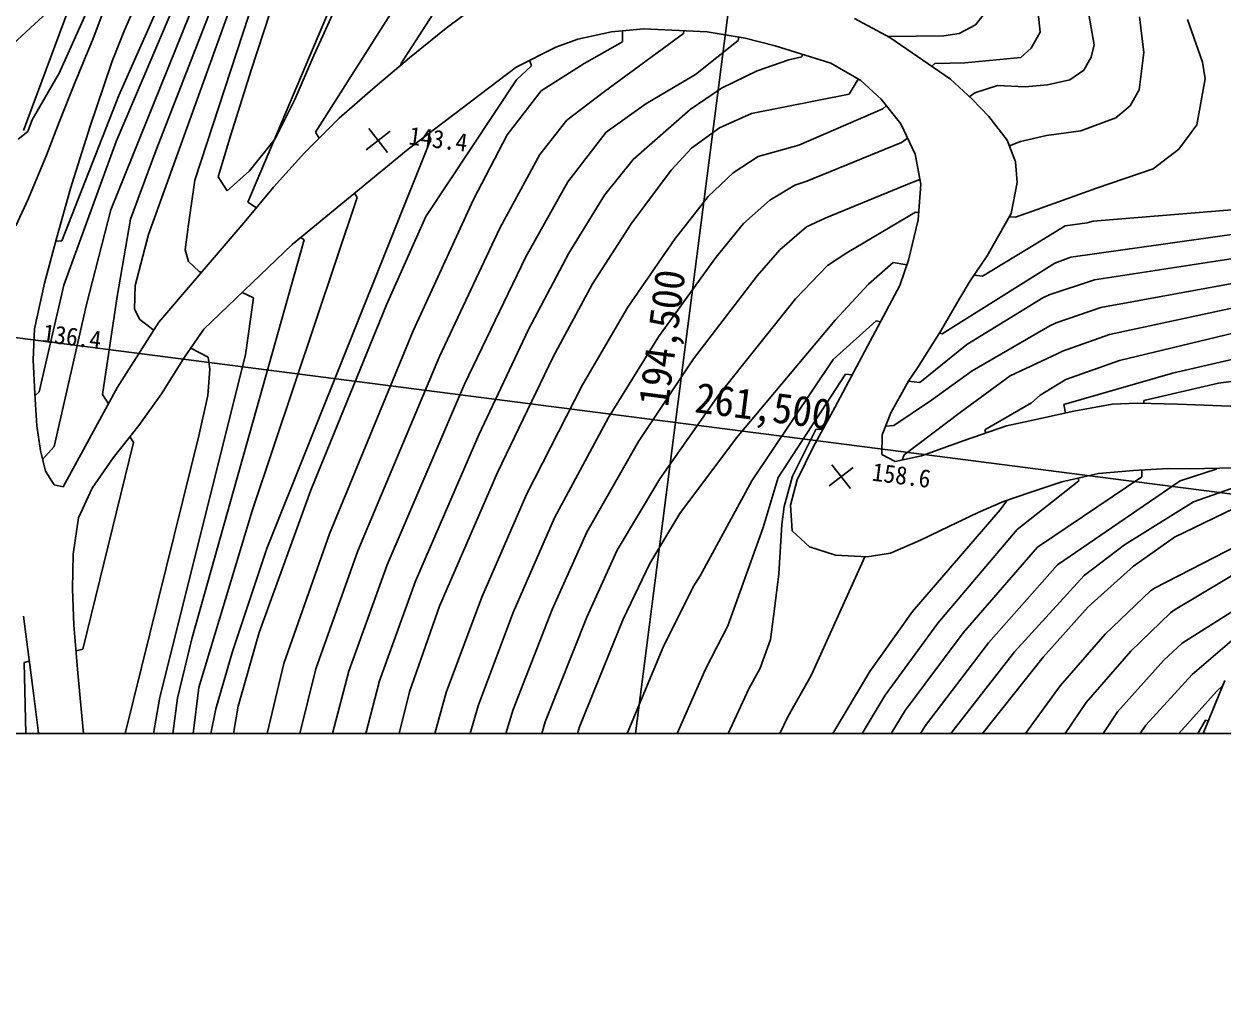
# Model space of a CAD drawing. Header units: millimetres. Extents: x 5990 to 6786, y 1103 to 1809.
# Drawn here: x 6214.1 to 6293.4, y 1389.5 to 1454.4 of the extents above; entities that cross this region are included whole.
import ezdxf
from ezdxf.xclip import XClip

# ---------------------------------------------------------------- set-up
doc = ezdxf.new("R2010")
doc.units = ezdxf.units.MM
doc.header["$LTSCALE"] = 10
doc.header["$MEASUREMENT"] = 0
doc.header["$XCLIPFRAME"] = 2
doc.layers.add('TX-PAPR', color=2, linetype='Continuous', plot=False)
doc.layers.add('TZ-BASE', color=253, linetype='Continuous')
doc.styles.add('HANA', font='GulimChe.ttf')

# ---------------------------------------------------------------- blocks, each defined once
blk = doc.blocks.new('JD-FJFJ6DGDH3')
at = {"layer": 'TZ-BASE'}
for p, q in [((166.333, -175), (211.534, 176.755)), ((158.017, -35.258, 143), (169.172, -17.689, 143)), ((144.842, -35.858, 137), (152.156, -18.705, 137)), ((147.45, -36.484, 139), (154.11, -19.452, 139)), ((141.063, -31.344, 135), (145.914, -20.544, 135)), ((150.035, -38.432, 141), (155.193, -22.684, 141)), ((163.647, -30.725, 144), (168.564, -23.127, 144)), ((145.163, -24.125, 136.968), (143.316, -29.058, 136.968)), ((146.963, -42.021, 140), (153.36, -24.262, 140)), ((153.543, -39.871, 142), (160.115, -24.358, 142)), ((137.464, -29.925, 134.202), (142.312, -25.445, 134.202)), ((142.312, -25.445, 134.202), (138.699, -35.147, 134.202)), ((144.478, -40.387, 138), (150.337, -25.888, 138)), ((145.014, -32.83, 136), (147.778, -26.576, 136)), ((146.313, -26.401, 211.023), (145.379, -28.508, 211.023)), ((159.491, -26.696, 141.243), (157.895, -30.172, 141.243)), ((166.644, -28.366, 211.023), (168.715, -26.823, 211.023)), ((205.937, -28.638, 151), (205.73, -26.738, 151)), ((153.763, -31.162, 141.243), (155.003, -27.392, 141.243)), ((193.65, -27.748, 211.023), (195.999, -28.982, 211.023)), ((201.663, -28.158, 150), (202.312, -27.318, 150)), ((209.491, -29.476, 152), (209.088, -27.094, 152)), ((212.784, -29.976, 153), (212.493, -27.629, 153)), ((145.379, -28.508, 211.023), (144.578, -30.56, 211.023)), ((164.237, -30.335, 211.023), (166.644, -28.366, 211.023)), ((179.717, -28.42, 202.497), (177.588, -28.615, 202.497)), ((183.921, -28.621, 202.497), (179.717, -28.42, 202.497)), ((200.582, -28.725, 150), (201.663, -28.158, 150)), ((216.667, -30.627, 154), (215.679, -27.801, 154)), ((143.316, -29.058, 136.968), (142.094, -31.993, 136.968)), ((175.364, -29.108, 202.497), (173.908, -29.624, 202.497)), ((177.588, -28.615, 202.497), (175.364, -29.108, 202.497)), ((175.768, -30.71, 146), (178.316, -29.284, 146)), ((177.131, -32.563, 147), (182.353, -28.735, 147)), ((178.316, -29.284, 146), (178.316, -28.548, 146)), ((182.353, -28.735, 147), (182.372, -28.547, 147)), ((183.151, -31.43, 148), (185.955, -29.197, 148)), ((186.425, -29.035, 202.497), (183.921, -28.621, 202.497)), ((185.955, -29.197, 148), (186, -28.965, 148)), ((188.416, -29.547, 202.497), (186.425, -29.035, 202.497)), ((195.906, -28.933, 150), (199.557, -28.89, 150)), ((195.999, -28.982, 211.023), (199.994, -31.741, 211.023)), ((199.557, -28.89, 150), (200.582, -28.725, 150)), ((205.342, -29.706, 151), (205.937, -28.638, 151)), ((173.908, -29.624, 202.497), (171.283, -30.952, 202.497)), ((192.089, -30.681, 202.497), (188.416, -29.547, 202.497)), ((190.165, -30.272, 149), (190.224, -30.105, 149)), ((204.655, -30.304, 151), (205.342, -29.706, 151)), ((209.31, -30.292, 152), (209.491, -29.476, 152)), ((212.465, -32.452, 153), (212.784, -29.976, 153)), ((144.578, -30.56, 211.023), (144.021, -32.194, 211.023)), ((157.895, -30.172, 141.243), (156.649, -33.086, 141.243)), ((161.963, -32.251, 211.023), (164.237, -30.335, 211.023)), ((163.679, -30.805, 144), (163.647, -30.725, 144)), ((171.303, -31.796, 145), (172.297, -30.873, 145)), ((172.297, -30.873, 145), (172.173, -30.502, 145)), ((172.946, -32.524, 146), (175.768, -30.71, 146)), ((187.225, -31.191, 149), (189.301, -30.466, 149)), ((189.301, -30.466, 149), (190.165, -30.272, 149)), ((194.074, -31.846, 202.497), (192.089, -30.681, 202.497)), ((198.759, -30.888, 151), (198.957, -30.716, 151)), ((198.957, -30.716, 151), (200.947, -30.666, 151)), ((200.947, -30.666, 151), (204.655, -30.304, 151)), ((208.819, -31.144, 152), (209.31, -30.292, 152)), ((216.832, -31.716, 154), (216.667, -30.627, 154)), ((139.284, -34.432, 135), (141.063, -31.344, 135)), ((152.418, -35.434, 141.243), (153.763, -31.162, 141.243)), ((171.283, -30.952, 202.497), (164.147, -36.38, 202.497)), ((179.85, -33.37, 148), (183.151, -31.43, 148)), ((184.865, -32.337, 149), (187.225, -31.191, 149)), ((207.897, -31.788, 152), (208.819, -31.144, 152)), ((142.094, -31.993, 136.968), (141.076, -34.578, 136.968)), ((144.021, -32.194, 211.023), (143.122, -34.862, 211.023)), ((159.586, -34.331, 211.023), (161.963, -32.251, 211.023)), ((165.307, -40.825, 145), (171.303, -31.796, 145)), ((182.777, -33.746, 149), (184.865, -32.337, 149)), ((193.302, -32.747, 150), (193.889, -31.737, 150)), ((195.409, -33.073, 202.497), (194.074, -31.846, 202.497)), ((199.994, -31.741, 211.023), (201.426, -33.075, 211.023)), ((201.607, -32.658, 152), (203.119, -32.166, 152)), ((203.119, -32.166, 152), (204.94, -32.247, 152)), ((204.94, -32.247, 152), (206.404, -32.13, 152)), ((206.404, -32.13, 152), (207.897, -31.788, 152)), ((211.871, -33.519, 153), (212.465, -32.452, 153)), ((216.286, -34.773, 154), (216.832, -31.716, 154)), ((141.236, -42.44, 136), (145.014, -32.83, 136)), ((156.649, -33.086, 141.243), (155.339, -35.688, 141.243)), ((170.698, -35.428, 146), (172.946, -32.524, 146)), ((174.627, -34.462, 147), (177.131, -32.563, 147)), ((186.852, -34.014, 150), (193.302, -32.747, 150)), ((196.724, -34.708, 202.497), (195.409, -33.073, 202.497)), ((201.242, -32.904, 152), (201.607, -32.658, 152)), ((201.426, -33.075, 211.023), (202.53, -34.204, 211.023)), ((177.242, -35.259, 148), (179.85, -33.37, 148)), ((179.009, -37.062, 149), (182.777, -33.746, 149)), ((184.726, -34.961, 150), (186.852, -34.014, 150)), ((189.962, -36.099, 151), (195.522, -33.706, 151)), ((195.522, -33.706, 151), (195.755, -33.503, 151)), ((210.929, -34.313, 153), (211.871, -33.519, 153)), ((138.991, -35.212, 135), (139.284, -34.432, 135)), ((141.076, -34.578, 136.968), (140.238, -36.769, 136.968)), ((143.122, -34.862, 211.023), (142.439, -37.02, 211.023)), ((157.288, -36.608, 211.023), (159.586, -34.331, 211.023)), ((172.853, -36.728, 147), (174.627, -34.462, 147)), ((197.654, -36.703, 202.497), (196.724, -34.708, 202.497)), ((202.53, -34.204, 211.023), (203.751, -35.777, 211.023)), ((208.608, -35.159, 153), (210.929, -34.313, 153)), ((215.089, -36.373, 154), (216.286, -34.773, 154)), ((138.351, -35.707, 135), (138.991, -35.212, 135)), ((151.569, -38.212, 141.243), (152.418, -35.434, 141.243)), ((158.263, -35.642, 143), (158.017, -35.258, 143)), ((161.361, -36.411, 143.435), (162.944, -35.189, 143.435)), ((161.541, -35.008, 143.435), (162.764, -36.591, 143.435)), ((165.634, -35.707, 144), (165.494, -35.355, 144)), ((168.451, -39.698, 146), (170.698, -35.428, 146)), ((174.7, -38.538, 148), (177.242, -35.259, 148)), ((182.873, -36.305, 150), (184.726, -34.961, 150)), ((196.762, -35.925, 152), (197.165, -35.654, 152)), ((204.627, -35.868, 153), (206.355, -35.48, 153)), ((206.355, -35.48, 153), (208.608, -35.159, 153)), ((141.369, -45.362, 137), (144.842, -35.858, 137)), ((155.339, -35.688, 141.243), (153.64, -37.795, 141.243)), ((154.802, -62.767, 144), (165.634, -35.707, 144)), ((164.147, -36.38, 202.497), (156.477, -42.674, 202.497)), ((181.532, -37.771, 150), (182.873, -36.305, 150)), ((187.293, -36.869, 151), (189.962, -36.099, 151)), ((190.51, -38.487, 152), (196.762, -35.925, 152)), ((203.751, -35.777, 211.023), (204.309, -37.208, 211.023)), ((203.894, -36.145, 153), (204.627, -35.868, 153)), ((213.395, -37.681, 154), (215.089, -36.373, 154)), ((140.238, -36.769, 136.968), (139.014, -39.681, 136.968)), ((142.439, -37.02, 211.023), (141.811, -38.973, 211.023)), ((145.781, -40.99, 139), (147.45, -36.484, 139)), ((155.238, -38.894, 211.023), (157.288, -36.608, 211.023)), ((170.201, -41.595, 147), (172.853, -36.728, 147)), ((177.134, -39.416, 149), (179.009, -37.062, 149)), ((185.637, -37.935, 151), (187.293, -36.869, 151)), ((198.042, -38.686, 202.497), (197.654, -36.703, 202.497)), ((204.309, -37.208, 211.023), (204.413, -38.577, 211.023)), ((153.64, -37.795, 141.243), (152.165, -39.122, 141.243)), ((178.876, -41.311, 150), (181.532, -37.771, 150)), ((183.971, -39.5, 151), (185.637, -37.935, 151)), ((209.647, -38.953, 154), (213.395, -37.681, 154)), ((149.587, -41.508, 141), (150.035, -38.432, 141)), ((152.165, -39.122, 141.243), (151.569, -38.212, 141.243)), ((171.927, -43.483, 148), (174.7, -38.538, 148)), ((188.061, -39.746, 152), (189.7, -38.753, 152)), ((189.7, -38.753, 152), (190.51, -38.487, 152)), ((191.724, -40.943, 153), (197.41, -38.601, 153)), ((197.41, -38.601, 153), (197.983, -38.384, 153)), ((197.867, -41.04, 202.497), (198.042, -38.686, 202.497)), ((204.413, -38.577, 211.023), (204.018, -40.628, 211.023)), ((141.811, -38.973, 211.023), (140.882, -42.274, 211.023)), ((153.409, -41.099, 211.023), (155.238, -38.894, 211.023)), ((153.832, -60.273, 143), (160.779, -39.575, 143)), ((160.779, -39.575, 143), (160.598, -39.292, 143)), ((174.77, -43.25, 149), (177.134, -39.416, 149)), ((181.751, -42.339, 151), (183.971, -39.5, 151)), ((205.728, -40.357, 154), (209.647, -38.953, 154)), ((139.014, -39.681, 136.968), (138.195, -41.442, 136.968)), ((142.875, -46.645, 138), (144.478, -40.387, 138)), ((154.111, -40.252, 142), (153.543, -39.871, 142)), ((164.479, -48.37, 146), (168.451, -39.698, 146)), ((186.31, -41.281, 152), (188.061, -39.746, 152)), ((204.291, -40.858, 154), (205.728, -40.357, 154)), ((209.43, -41.124, 155), (218.877, -40.365, 155)), ((144.906, -46.107, 139), (145.781, -40.99, 139)), ((147.656, -47.797, 211.023), (153.409, -41.099, 211.023)), ((162.716, -46.66, 145), (165.307, -40.825, 145)), ((190.487, -41.516, 153), (191.724, -40.943, 153)), ((193.142, -43.235, 154), (197.694, -40.544, 154)), ((197.216, -43.715, 202.497), (197.867, -41.04, 202.497)), ((197.694, -40.544, 154), (197.903, -40.554, 154)), ((204.018, -40.628, 211.023), (202.427, -43.427, 211.023)), ((203.897, -40.84, 154), (204.291, -40.858, 154)), ((209.027, -41.237, 155), (209.43, -41.124, 155)), ((80, -41.354), (700, -121.025)), ((149.392, -43.023, 141), (149.587, -41.508, 141)), ((166.209, -50.079, 147), (170.201, -41.595, 147)), ((176.335, -45.272, 150), (178.876, -41.311, 150)), ((184.483, -43.525, 152), (186.31, -41.281, 152)), ((188.717, -43.023, 153), (190.487, -41.516, 153)), ((205.749, -42.571, 155), (207.573, -41.433, 155)), ((207.573, -41.433, 155), (209.027, -41.237, 155)), ((207.947, -43.515, 156), (219.062, -41.938, 156)), ((140.882, -42.274, 211.023), (140.089, -45.228, 211.023)), ((140.835, -42.449, 136), (141.236, -42.44, 136)), ((146.087, -45.391, 140), (146.963, -42.021, 140)), ((149.834, -68.734, 142), (157.274, -42.377, 142)), ((156.477, -42.674, 202.497), (150.637, -48.273, 202.497)), ((157.274, -42.377, 142), (157.035, -42.216, 142)), ((178.675, -46.822, 151), (181.751, -42.339, 151)), ((203.68, -43.83, 155), (205.749, -42.571, 155)), ((149.612, -43.795, 141), (149.392, -43.023, 141)), ((167.871, -51.897, 148), (171.927, -43.483, 148)), ((172.098, -48.301, 149), (174.77, -43.25, 149)), ((180.684, -48.776, 152), (184.483, -43.525, 152)), ((187.219, -44.751, 153), (188.717, -43.023, 153)), ((191.871, -44.067, 154), (193.142, -43.235, 154)), ((202.427, -43.427, 211.023), (201.307, -45.072, 211.023)), ((206.906, -43.899, 156), (207.947, -43.515, 156)), ((209.518, -45.012, 157), (219.543, -43.476, 157)), ((150.322, -44.47, 141), (149.612, -43.795, 141)), ((189.751, -46.264, 154), (191.871, -44.067, 154)), ((194.586, -45.303, 155), (196.211, -43.859, 155)), ((196.211, -43.859, 155), (197.115, -44.008, 155)), ((196.64, -45.395, 202.497), (197.216, -43.715, 202.497)), ((199.459, -48.572, 156), (206.906, -43.899, 156)), ((202.109, -44.773, 155), (203.68, -43.83, 155)), ((150.457, -44.536, 141), (150.322, -44.47, 141)), ((183.018, -50.238, 153), (187.219, -44.751, 153)), ((201.307, -45.072, 211.023), (200.549, -46.334, 211.023)), ((201.566, -44.692, 155), (202.109, -44.773, 155)), ((206.528, -46.006, 157), (209.518, -45.012, 157)), ((209.931, -46.84, 158), (220.974, -44.832, 158)), ((140.089, -45.228, 211.023), (139.434, -48.242, 211.023)), ((139.736, -52.415, 137), (141.369, -45.362, 137)), ((146.044, -46.957, 140), (146.087, -45.391, 140)), ((153.923, -46.208, 141), (153.17, -45.844, 141)), ((173.738, -50.089, 150), (176.335, -45.272, 150)), ((192.385, -47.671, 155), (194.586, -45.303, 155)), ((193.599, -51.098, 202.497), (196.64, -45.395, 202.497)), ((140.725, -56.028, 138), (142.875, -46.645, 138)), ((143.927, -52.59, 139), (144.906, -46.107, 139)), ((153.387, -49.963, 141), (153.923, -46.208, 141)), ((157.701, -58.906, 145), (162.716, -46.66, 145)), ((184.678, -52.618, 154), (189.751, -46.264, 154)), ((200.549, -46.334, 211.023), (199.365, -48.387, 211.023)), ((201.079, -49.279, 157), (206.108, -46.197, 157)), ((206.108, -46.197, 157), (206.528, -46.006, 157)), ((210.505, -48.618, 159), (222.092, -46.129, 159)), ((146.407, -47.626, 140), (146.044, -46.957, 140)), ((175.675, -51.957, 151), (178.675, -46.822, 151)), ((206.987, -47.853, 158), (209.931, -46.84, 158)), ((139.434, -48.242, 211.023), (139.354, -50.297, 211.023)), ((144.916, -52.107, 211.023), (147.656, -47.797, 211.023)), ((147.258, -48.284, 140), (146.407, -47.626, 140)), ((147.325, -48.317, 140), (147.258, -48.284, 140)), ((150.637, -48.273, 202.497), (149.35, -50.13, 202.497)), ((168.807, -55.25, 149), (172.098, -48.301, 149)), ((185.854, -55.45, 155), (192.385, -47.671, 155)), ((192.252, -50.283, 156), (195.076, -47.723, 156)), ((195.076, -47.723, 156), (195.368, -47.78, 156)), ((201.424, -51.034, 158), (206.574, -48.053, 158)), ((206.574, -48.053, 158), (206.987, -47.853, 158)), ((158.942, -61.808, 146), (164.479, -48.37, 146)), ((177.39, -54.106, 152), (180.684, -48.776, 152)), ((199.365, -48.387, 211.023), (197.82, -50.823, 211.023)), ((199.271, -48.535, 156), (199.459, -48.572, 156)), ((207.408, -49.718, 159), (210.505, -48.618, 159)), ((211.169, -50.341, 160), (219.336, -48.375, 160)), ((150.916, -50.114, 140), (149.761, -49.536, 140)), ((197.974, -51.802, 157), (201.079, -49.279, 157)), ((203.949, -51.358, 159), (207.051, -49.901, 159)), ((207.051, -49.901, 159), (207.408, -49.718, 159)), ((214.669, -51.168, 161), (221.059, -49.708, 161)), ((139.354, -50.297, 211.023), (139.465, -52.544, 211.023)), ((147.716, -72.602, 141), (153.387, -49.963, 141)), ((149.35, -50.13, 202.497), (147.826, -52.541, 202.497)), ((151.036, -50.922, 140), (150.916, -50.114, 140)), ((160.818, -62.913, 147), (166.209, -50.079, 147)), ((170.05, -57.74, 150), (173.738, -50.089, 150)), ((179.38, -55.705, 153), (183.018, -50.238, 153)), ((186.874, -58.288, 156), (192.252, -50.283, 156)), ((207.632, -51.607, 160), (211.169, -50.341, 160)), ((150.904, -52.648, 140), (151.036, -50.922, 140)), ((188.611, -58.084, 157), (193.055, -51.242, 157)), ((192.342, -53.449, 202.497), (193.599, -51.098, 202.497)), ((193.055, -51.242, 157), (193.495, -51.292, 157)), ((197.82, -50.823, 211.023), (197.239, -51.669, 211.023)), ((198.751, -52.971, 158), (201.424, -51.034, 158)), ((200.643, -53.785, 159), (203.949, -51.358, 159)), ((207.486, -53.239, 161), (214.669, -51.168, 161)), ((217.719, -51.845, 162), (221.931, -51.245, 162)), ((141.32, -58.699, 211.023), (144.916, -52.107, 211.023)), ((162.756, -63.85, 148), (167.871, -51.897, 148)), ((171.972, -59.189, 151), (175.675, -51.957, 151)), ((197.239, -51.669, 211.023), (196.058, -53.79, 211.023)), ((197.213, -51.716, 157), (197.974, -51.802, 157)), ((205.92, -52.643, 160), (207.632, -51.607, 160)), ((212.794, -52.994, 162), (217.719, -51.845, 162)), ((139.465, -52.544, 211.023), (139.591, -54.655, 211.023)), ((139.471, -52.644, 137), (139.736, -52.415, 137)), ((144.322, -53.196, 139), (143.927, -52.59, 139)), ((147.826, -52.541, 202.497), (146.329, -54.637, 202.497)), ((150.304, -55.322, 140), (150.904, -52.648, 140)), ((180.787, -58.152, 154), (184.678, -52.618, 154)), ((196.254, -54.647, 158), (198.751, -52.971, 158)), ((205.346, -53.148, 160), (205.92, -52.643, 160)), ((212.789, -53.169, 162), (212.794, -52.994, 162)), ((190.921, -56.079, 202.497), (192.342, -53.449, 202.497)), ((196.058, -53.79, 211.023), (195.491, -55.244, 211.023)), ((196.932, -56.587, 159), (200.643, -53.785, 159)), ((202.279, -54.922, 160), (205.346, -53.148, 160)), ((205.24, -54.325, 211.023), (208.154, -53.7, 211.023)), ((207.6, -53.819, 161), (207.486, -53.239, 161)), ((208.154, -53.7, 211.023), (210.695, -53.233, 211.023)), ((210.695, -53.233, 211.023), (212.336, -53.158, 211.023)), ((212.336, -53.158, 211.023), (215.022, -53.223, 211.023)), ((215.022, -53.223, 211.023), (219.087, -53.386, 211.023)), ((139.591, -54.655, 211.023), (139.824, -56.286, 211.023)), ((146.329, -54.637, 202.497), (144.63, -56.766, 202.497)), ((173.823, -60.74, 152), (177.39, -54.106, 152)), ((195.713, -54.674, 158), (196.254, -54.647, 158)), ((200.899, -55.62, 211.023), (203.705, -54.664, 211.023)), ((203.705, -54.664, 211.023), (205.24, -54.325, 211.023)), ((144.683, -78.057, 140), (150.304, -55.322, 140)), ((145.99, -55.76, 139), (145.739, -55.375, 139)), ((164.634, -64.932, 149), (168.807, -55.25, 149)), ((182.115, -60.453, 155), (185.854, -55.45, 155)), ((189.55, -57.991, 158), (191.087, -54.909, 158)), ((191.087, -54.909, 158), (191.567, -54.885, 158)), ((195.491, -55.244, 211.023), (195.457, -56.553, 211.023)), ((202.338, -55.13, 160), (202.279, -54.922, 160)), ((139.824, -56.286, 211.023), (140.155, -57.664, 211.023)), ((139.967, -56.88, 138), (140.725, -56.028, 138)), ((142.636, -69.419, 139), (145.99, -55.76, 139)), ((175.956, -61.679, 153), (179.38, -55.705, 153)), ((189.856, -58.239, 202.497), (190.921, -56.079, 202.497)), ((198.077, -56.645, 211.023), (200.899, -55.62, 211.023)), ((144.63, -56.766, 202.497), (143.24, -58.787, 202.497)), ((195.457, -56.553, 211.023), (196.341, -57.018, 211.023)), ((196.341, -57.018, 211.023), (198.077, -56.645, 211.023)), ((196.804, -56.919, 159), (196.932, -56.587, 159)), ((140.155, -57.664, 211.023), (140.726, -58.554, 211.023)), ((166.221, -66.582, 150), (170.05, -57.74, 150)), ((191.981, -58.631, 158.62), (193.564, -57.408, 158.62)), ((192.161, -57.228, 158.62), (193.383, -58.811, 158.62)), ((209.797, -57.816, 202.497), (207.373, -58.366, 202.497)), ((212.106, -57.611, 202.497), (209.797, -57.816, 202.497)), ((214.396, -57.474, 202.497), (212.106, -57.611, 202.497)), ((212.645, -58.036, 162), (212.659, -57.578, 162)), ((215.772, -57.505, 202.497), (214.396, -57.474, 202.497)), ((215.179, -58.29, 163), (217.559, -57.527, 163)), ((223.2, -57.355, 202.497), (215.772, -57.505, 202.497)), ((216.069, -59.688, 164), (222.12, -57.543, 164)), ((217.559, -57.527, 163), (217.567, -57.469, 163)), ((140.726, -58.554, 211.023), (141.32, -58.699, 211.023)), ((177.966, -62.871, 154), (180.787, -58.152, 154)), ((183.451, -64.575, 156), (186.874, -58.288, 156)), ((187.618, -61.378, 157), (188.611, -58.084, 157)), ((189.008, -59.988, 158), (189.55, -57.991, 158)), ((189.415, -59.91, 202.497), (189.856, -58.239, 202.497)), ((204.42, -61.521, 161), (208.478, -58.285, 161)), ((207.373, -58.366, 202.497), (205.251, -59.056, 202.497)), ((205.746, -62.678, 162), (212.645, -58.036, 162)), ((207.081, -63.843, 163), (215.179, -58.29, 163)), ((208.478, -58.285, 161), (208.446, -58.123, 161)), ((143.24, -58.787, 202.497), (142.343, -60.733, 202.497)), ((154.289, -68.325, 145), (157.701, -58.906, 145)), ((169.009, -65.983, 151), (171.972, -59.189, 151)), ((205.251, -59.056, 202.497), (203.506, -59.656, 202.497)), ((188.855, -61.181, 158), (189.008, -59.988, 158)), ((189.537, -61.593, 202.497), (189.415, -59.91, 202.497)), ((197.488, -66.937, 160), (203.28, -60.217, 160)), ((203.506, -59.656, 202.497), (201.838, -60.386, 202.497)), ((203.28, -60.217, 160), (203.708, -59.631, 160)), ((203.708, -59.631, 160), (203.695, -59.591, 160)), ((211.498, -62.522, 164), (216.069, -59.688, 164)), ((214.808, -62.018, 165), (219.38, -59.826, 165)), ((142.343, -60.733, 202.497), (141.99, -63.143, 202.497)), ((150.31, -71.95, 143), (153.832, -60.273, 143)), ((171.081, -67.004, 152), (173.823, -60.74, 152)), ((180.116, -63.759, 155), (182.115, -60.453, 155)), ((201.838, -60.386, 202.497), (199.887, -61.314, 202.497)), ((155.928, -70.359, 146), (158.942, -61.808, 146)), ((173.662, -66.809, 153), (175.956, -61.679, 153)), ((185.286, -67.887, 157), (187.618, -61.378, 157)), ((188.651, -64.433, 158), (188.855, -61.181, 158)), ((190.682, -62.651, 202.497), (189.537, -61.593, 202.497)), ((199.887, -61.314, 202.497), (198.026, -62.213, 202.497)), ((199.162, -67.693, 161), (204.42, -61.521, 161)), ((213.494, -65.382, 166), (221.88, -61.076, 166)), ((214.857, -66.79, 167), (223.29, -61.756, 167)), ((198.026, -62.213, 202.497), (196.026, -63.077, 202.497)), ((208.836, -64.561, 164), (211.498, -62.522, 164)), ((212.093, -63.943, 165), (214.808, -62.018, 165)), ((141.99, -63.143, 202.497), (141.947, -65.444, 202.497)), ((152.527, -69.566, 144), (154.802, -62.767, 144)), ((158.041, -70.725, 147), (160.818, -62.913, 147)), ((175.955, -67.306, 154), (177.966, -62.871, 154)), ((192.406, -63.202, 202.497), (190.682, -62.651, 202.497)), ((194.486, -63.326, 202.497), (192.406, -63.202, 202.497)), ((194.259, -63.514, 159), (194.335, -63.317, 159)), ((196.026, -63.077, 202.497), (194.486, -63.326, 202.497)), ((200.841, -68.338, 162), (205.746, -62.678, 162)), ((160.22, -70.872, 148), (162.756, -63.85, 148)), ((178.36, -67.449, 155), (180.116, -63.759, 155)), ((190.797, -71.171, 159), (194.259, -63.514, 159)), ((202.506, -69.007, 163), (207.081, -63.843, 163)), ((209.099, -66.625, 165), (212.093, -63.943, 165)), ((162.255, -71.507, 149), (164.634, -64.932, 149)), ((182.991, -65.3, 156), (183.451, -64.575, 156)), ((188.354, -66.748, 158), (188.651, -64.433, 158)), ((204.242, -69.592, 164), (208.836, -64.561, 164)), ((215.983, -71.087, 169), (223.086, -65.009, 169)), ((141.947, -65.444, 202.497), (142.045, -67.827, 202.497)), ((181.01, -69.291, 156), (182.991, -65.3, 156)), ((210.23, -68.42, 166), (213.229, -65.575, 166)), ((213.229, -65.575, 166), (213.494, -65.382, 166)), ((164.238, -72.246, 150), (166.221, -66.582, 150)), ((166.652, -72.28, 151), (169.009, -65.983, 151)), ((215.312, -69.014, 168), (219.564, -66.338, 168)), ((139.361, -72.336, 219.234), (138.696, -67.238, 219.234)), ((168.761, -73.156, 152), (171.081, -67.004, 152)), ((171.075, -73.416, 153), (173.662, -66.809, 153)), ((173.207, -74.22, 154), (175.955, -67.306, 154)), ((188.092, -68.781, 158), (188.354, -66.748, 158)), ((194.67, -70.898, 160), (197.488, -66.937, 160)), ((206.122, -69.946, 165), (209.099, -66.625, 165)), ((211.915, -69.559, 167), (214.551, -67.017, 167)), ((214.551, -67.017, 167), (214.857, -66.79, 167)), ((142.045, -67.827, 202.497), (142.286, -70.742, 202.497)), ((175.475, -74.551, 155), (178.36, -67.449, 155)), ((183.8, -70.738, 157), (185.286, -67.887, 157)), ((195.681, -72.46, 161), (199.162, -67.693, 161)), ((148.879, -72.663, 142), (149.834, -68.734, 142)), ((152.907, -73.18, 145), (154.289, -68.325, 145)), ((187.408, -70.684, 158), (188.092, -68.781, 158)), ((197.01, -73.464, 162), (200.841, -68.338, 162)), ((207.242, -71.842, 166), (210.23, -68.42, 166)), ((142.185, -69.521, 139), (142.636, -69.419, 139)), ((151.426, -73.364, 144), (152.527, -69.566, 144)), ((178.232, -75.912, 156), (181.01, -69.291, 156)), ((198.344, -74.459, 163), (202.506, -69.007, 163)), ((199.786, -75.294, 164), (204.242, -69.592, 164)), ((208.978, -72.943, 167), (211.915, -69.559, 167)), ((214.113, -70.159, 168), (215.312, -69.014, 168)), ((138.746, -70.299, 139), (139.085, -70.222, 139)), ((138.97, -80.423, 139), (138.746, -70.299, 139)), ((154.63, -75.794, 146), (155.928, -70.359, 146)), ((201.039, -76.362, 165), (206.122, -69.946, 165)), ((211.037, -73.566, 168), (214.113, -70.159, 168)), ((142.286, -70.742, 202.497), (142.444, -72.649, 202.497)), ((156.808, -75.702, 147), (158.041, -70.725, 147)), ((159.09, -75.16, 148), (160.22, -70.872, 148)), ((181.02, -77.052, 157), (183.8, -70.738, 157)), ((186.657, -72.049, 158), (187.408, -70.684, 158)), ((189.263, -73.854, 159), (190.797, -71.171, 159)), ((192.03, -75.301, 160), (194.67, -70.898, 160)), ((212.908, -74.449, 169), (215.971, -71.099, 169)), ((215.971, -71.099, 169), (215.983, -71.087, 169)), ((149.819, -75.768, 143), (150.31, -71.95, 143)), ((161.159, -75.708, 149), (162.255, -71.507, 149)), ((183.772, -78.276, 158), (186.657, -72.049, 158)), ((203.1, -77.556, 166), (207.242, -71.842, 166)), ((216.684, -75.05, 202.497), (218.139, -71.494, 202.497)), ((217.598, -72.228, 170), (217.995, -71.844, 170)), ((139.698, -74.976, 219.234), (139.361, -72.336, 219.234)), ((142.444, -72.649, 202.497), (142.676, -75.024, 202.497)), ((146.496, -79.615, 141), (147.716, -72.602, 141)), ((148.357, -76.723, 142), (148.879, -72.663, 142)), ((163.177, -76.415, 150), (164.238, -72.246, 150)), ((165.466, -76.556, 151), (166.652, -72.28, 151)), ((193.212, -76.598, 161), (195.681, -72.46, 161)), ((214.421, -75.764, 170), (217.598, -72.228, 170)), ((150.692, -77.034, 144), (151.426, -73.364, 144)), ((152.334, -76.591, 145), (152.907, -73.18, 145)), ((167.444, -77.867, 152), (168.761, -73.156, 152)), ((169.634, -78.292, 153), (171.075, -73.416, 153)), ((194.598, -77.469, 162), (197.01, -73.464, 162)), ((205.275, -78.364, 167), (208.978, -72.943, 167)), ((209.033, -76.603, 168), (211.037, -73.566, 168)), ((171.754, -78.994, 154), (173.207, -74.22, 154)), ((186.409, -79.745, 159), (189.263, -73.854, 159)), ((195.955, -78.396, 163), (198.344, -74.459, 163)), ((211.806, -76.134, 169), (212.908, -74.449, 169)), ((213.271, -80.357, 171), (216.853, -74.117, 171)), ((216.853, -74.117, 171), (217.052, -74.151, 171)), ((140.107, -77.295, 219.234), (139.698, -74.976, 219.234)), ((173.888, -79.587, 155), (175.475, -74.551, 155))]:
    blk.add_line(p, q, dxfattribs=at)
at = {"layer": 'TZ-BASE', "style": 'HANA'}
for s, height, rotation, p in [('143.4', 1.2, 352.67756, (164.136, -36.055, 143.435)), ('194,500', 2, 82.67756, (181.329, -53.462)), ('136.4', 1.2, 352.67756, (139.923, -49.104, 136.439)), ('261,500', 2, 352.67756, (183.023, -53.753)), ('158.6', 1.2, 352.67756, (194.756, -58.275, 158.619))]:
    blk.add_text(s, height=height, rotation=rotation, dxfattribs=at).set_placement(p)

msp = doc.modelspace()

# ---------------------------------------------------------------- linework, layer by layer
at = {"layer": 'TX-PAPR'}
msp.add_lwpolyline([(6075.383, 1557.483), (6775.383, 1557.483), (6775.383, 1407.483), (6075.383, 1407.483), (6075.383, 1557.483)], dxfattribs=at)

# ---------------------------------------------------------------- block references
at = {"layer": 'TZ-BASE'}
ref = msp.add_blockref('JD-FJFJ6DGDH3', (6075.383, 1482.483), dxfattribs=at)
XClip(ref).set_block_clipping_path([(0.0000015855, 75), (700.000001584, 74.9999852018), (699.999998416, -75.0000147982), (-0.0000015839, -75)])

doc.saveas('drawing.dxf')
